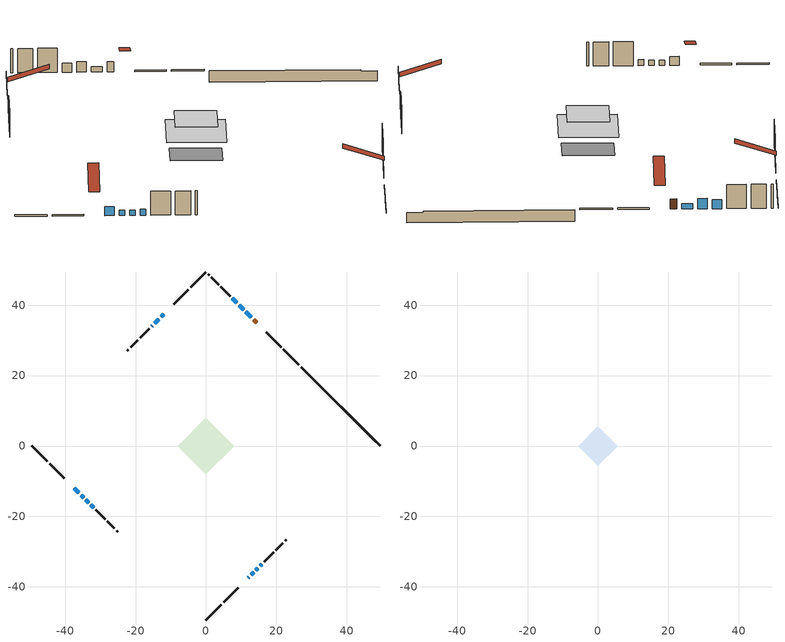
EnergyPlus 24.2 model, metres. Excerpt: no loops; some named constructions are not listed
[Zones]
conditioned space
 floor adiabatic (AdiabaticFloorConstruction): -7.96,0 0,7.96 7.96,0 0,-7.96 z2.82
 floor foundation (Slab1 construction): -5.6,1.36 -1.36,5.6 5.6,-1.36 1.36,-5.6 z-1.98
 wall outside (RimJoist1 construction): 0,-49.42 4.36,-45.06 / -49.42,0 -45.06,-4.36 / 0,49.42 -4.36,45.06 / 26.35,23.07 21.98,27.44 z0.38:0.68
 wall outside (RimJoist2 construction): 5.02,-44.4 9.22,-40.2 / -44.4,-5.02 -40.2,-9.22 / -5.02,44.4 -9.22,40.2 / 21.33,28.09 17.12,32.3 z0.38:0.68
 wall outside (AdiabaticWallConstruction 1): 14.36,35.06 13.49,35.93 z0.38:2.41
 wall outside (AdiabaticWallConstruction): 12.84,36.59 11.36,38.06 / 14.17,-35.26 14.71,-34.72 / -35.5,-13.92 -34.76,-14.66 / -34.1,-15.32 -33.37,-16.06 z0.38:1.4; -11.99,37.43 -12.71,36.71 z0.38:1.96; 11.99,-37.43 12.21,-37.21 / -37.43,-11.99 -36.15,-13.27 / 8.77,40.65 7.5,41.93 / -15.24,34.18 -15.46,33.96 z0.38:2.16; 12.86,-36.56 13.51,-35.91 z0.38:1.35; 10.7,38.72 9.43,39.99 z0.38:2.46; -13.36,36.06 -14.59,34.83 z0.38:0.94; -32.71,-16.71 -31.94,-17.48 / 15.36,-34.06 15.9,-33.52 z0.38:1.6
 wall outside (Wall1 construction): 16.55,-32.87 19.18,-30.24 / -31.29,-18.14 -28.66,-20.76 / -16.11,33.31 -18.74,30.68 / 6.84,42.58 4.21,45.21 z0.38:5.26
 wall outside (Wall2 construction): 19.83,-29.59 21.84,-27.58 / -28.01,-21.42 -26,-23.42 / -19.4,30.03 -21.4,28.02 / 3.56,45.86 1.56,47.87 z0.38:5.26
 wall outside (Wall3 construction): 22.49,-26.93 22.74,-26.69 / -25.35,-24.08 -25.1,-24.32 / -22.05,27.37 -22.3,27.12 / 0.9,48.52 0.66,48.76 z0.38:5.26
 wall foundation (FoundationWall1 construction): 27.01,22.42,-1.98 27.01,22.42,0.38 47.18,2.24,0.38 47.18,2.24,0.08 49.42,0,0.08 49.42,0,-1.98
 window (WindowConstruction): 12.84,36.59 11.36,38.06 z0.38:1.39
 window (WindowConstruction 6): -11.99,37.43 -12.71,36.71 z0.38:1.96
 window (WindowConstruction 7): 11.99,-37.43 12.21,-37.22 z0.38:2.16
 window (WindowConstruction 8): 12.86,-36.56 13.51,-35.91 z0.38:1.35
 window (WindowConstruction 9): -37.43,-11.99 -36.15,-13.27 z0.38:2.16
 window (WindowConstruction 10): 10.7,38.72 9.43,39.99 z0.38:2.46
 window (WindowConstruction 13): -13.37,36.06 -14.59,34.84 z0.38:0.94
 window (WindowConstruction 1): 14.17,-35.25 14.7,-34.72 z0.38:1.39
 window (WindowConstruction 2): -35.5,-13.92 -34.76,-14.66 z0.38:1.39
 window (WindowConstruction 3): -34.1,-15.32 -33.37,-16.05 z0.38:1.39
 window (WindowConstruction 11): -32.71,-16.71 -31.94,-17.48 z0.38:1.6
 window (WindowConstruction 12): 15.36,-34.06 15.9,-33.52 z0.38:1.6
 window (WindowConstruction 4): 8.77,40.65 7.5,41.93 z0.38:2.16
 window (WindowConstruction 5): -15.24,34.18 -15.46,33.96 z0.38:2.16
 door (Door): 14.36,35.06 13.49,35.93 z0.38:2.41
 ceiling adiabatic (AdiabaticFloorConstruction): 0,-7.96 7.96,0 0,7.96 -7.96,0 z2.82
attic - vented
 floor to conditioned space (Floor1 construction Reversed): -5.66,0 0,5.66 5.66,0 0,-5.66 z5.26
 roof outside (Roof1 construction): 11.33,-38.09,5.26 5.82,-32.58,7.85 4.37,-34.03,7.85 9.88,-39.54,5.26; -38.09,-11.33,5.26 -32.58,-5.82,7.85 -34.03,-4.37,7.85 -39.54,-9.88,5.26; -11.33,38.09,5.26 -5.82,32.58,7.85 -4.37,34.03,7.85 -9.88,39.54,5.26; 15.02,34.41,5.26 9.51,28.9,7.85 10.96,27.44,7.85 16.47,32.95,5.26
[Material] Roughness=Rough; Thermal Absorptance=0.9
Name | Thickness {m} | Conductivity {W/m-K} | Density {kg/m3} | Specific Heat {J/kg-K} | Solar Absorptance | Visible Absorptance
ceiling loosefill ins | 0.254 | 0.0480833 | 16.02 | 1046.75 | 0.7 | 0.7
ceiling stud and cavity | 0.1397 | 0.131136 | 65.682 | 1177.47 | 0.7 | 0.7
gypsum board | 0.0127 | 0.160291 | 801 | 837.4 | 0.6 | 0.6
[Construction]
Floor1 construction: ceiling loosefill ins, ceiling stud and cavity, gypsum board
[EnergyManagementSystem:OutputVariable] Type of Data in Variable=Summed; Update Frequency=ZoneTimestep; Units=J
Name | EMS Variable | EMS Program or Subroutine
Energy Management System Output Variable 16 | loads_htg_slabs | component_loads_program
Energy Management System Output Variable 17 | loads_htg_internal_mass | component_loads_program
Energy Management System Output Variable 18 | loads_htg_infil | component_loads_program
Energy Management System Output Variable 19 | loads_htg_natvent | component_loads_program
Energy Management System Output Variable 20 | loads_htg_mechvent | component_loads_program
Energy Management System Output Variable 21 | loads_htg_whf | component_loads_program
Energy Management System Output Variable 22 | loads_htg_ducts | component_loads_program
Energy Management System Output Variable 23 | loads_htg_intgains | component_loads_program
Energy Management System Output Variable 24 | loads_htg_lighting | component_loads_program
Energy Management System Output Variable 25 | loads_clg_roofs | component_loads_program
Energy Management System Output Variable 26 | loads_clg_ceilings | component_loads_program
Energy Management System Output Variable 27 | loads_clg_walls | component_loads_program
Energy Management System Output Variable 28 | loads_clg_rim_joists | component_loads_program
Energy Management System Output Variable 29 | loads_clg_foundation_walls | component_loads_program
Energy Management System Output Variable 30 | loads_clg_doors | component_loads_program
Energy Management System Output Variable 31 | loads_clg_windows_conduction | component_loads_program
Energy Management System Output Variable 32 | loads_clg_windows_solar | component_loads_program
Energy Management System Output Variable 33 | loads_clg_skylights_conduction | component_loads_program
Energy Management System Output Variable 34 | loads_clg_skylights_solar | component_loads_program
Energy Management System Output Variable 35 | loads_clg_floors | component_loads_program
Energy Management System Output Variable 36 | loads_clg_slabs | component_loads_program
Energy Management System Output Variable 37 | loads_clg_internal_mass | component_loads_program
Energy Management System Output Variable 38 | loads_clg_infil | component_loads_program
Energy Management System Output Variable 39 | loads_clg_natvent | component_loads_program
Energy Management System Output Variable 40 | loads_clg_mechvent | component_loads_program
Energy Management System Output Variable 41 | loads_clg_whf | component_loads_program
Energy Management System Output Variable 42 | loads_clg_ducts | component_loads_program
Energy Management System Output Variable 43 | loads_clg_intgains | component_loads_program
Energy Management System Output Variable 44 | loads_clg_lighting | component_loads_program
Energy Management System Output Variable 45 | loads_htg_tot | total_loads_program
Energy Management System Output Variable 46 | loads_clg_tot | total_loads_program
[Schedule:Day:Interval]
interior lighting schedule day: No, 01:00, 0.108182, 04:00, 0.0901515, 05:00, 0.0991667, 06:00, 0.162273, 07:00, 0.270455, 08:00, 0.342576, 10:00, 0.369621, 11:00, 0.351591, 12:00, 0.333561, 13:00, 0.324545, 14:00, 0.31553, 15:00, 0.333561, 16:00, 0.369621, 17:00, 0.450758, 18:00, 0.585985, 19:00, 0.775303, 20:00, 0.955606, 21:00, 0.991667, 22:00, 0.712197, 23:00, 0.360606, 24:00, 0.162273
interior lighting schedule day 1: No, 01:00, 0.100909, 04:00, 0.0840909, 05:00, 0.0925, 06:00, 0.151364, 07:00, 0.252273, 08:00, 0.319545, 10:00, 0.344773, 11:00, 0.327955, 12:00, 0.311136, 13:00, 0.302727, 14:00, 0.294318, 15:00, 0.311136, 16:00, 0.344773, 17:00, 0.420455, 18:00, 0.546591, 19:00, 0.723182, 20:00, 0.891364, 21:00, 0.925, 22:00, 0.664318, 23:00, 0.336364, 24:00, 0.151364
interior lighting schedule day 2: No, 01:00, 0.0927273, 04:00, 0.0772727, 05:00, 0.085, 06:00, 0.139091, 07:00, 0.231818, 08:00, 0.293636, 10:00, 0.316818, 11:00, 0.301364, 12:00, 0.285909, 13:00, 0.278182, 14:00, 0.270455, 15:00, 0.285909, 16:00, 0.316818, 17:00, 0.386364, 18:00, 0.502273, 19:00, 0.664545, 20:00, 0.819091, 21:00, 0.85, 22:00, 0.610455, 23:00, 0.309091, 24:00, 0.139091
interior lighting schedule day 3: No, 01:00, 0.0845455, 04:00, 0.0704545, 05:00, 0.0775, 06:00, 0.126818, 07:00, 0.211364, 08:00, 0.267727, 10:00, 0.288864, 11:00, 0.274773, 12:00, 0.260682, 13:00, 0.253636, 14:00, 0.246591, 15:00, 0.260682, 16:00, 0.288864, 17:00, 0.352273, 18:00, 0.457955, 19:00, 0.605909, 20:00, 0.746818, 21:00, 0.775, 22:00, 0.556591, 23:00, 0.281818, 24:00, 0.126818
interior lighting schedule day 4: No, 01:00, 0.0763636, 04:00, 0.0636364, 05:00, 0.07, 06:00, 0.114545, 07:00, 0.190909, 08:00, 0.241818, 10:00, 0.260909, 11:00, 0.248182, 12:00, 0.235455, 13:00, 0.229091, 14:00, 0.222727, 15:00, 0.235455, 16:00, 0.260909, 17:00, 0.318182, 18:00, 0.413636, 19:00, 0.547273, 20:00, 0.674545, 21:00, 0.7, 22:00, 0.502727, 23:00, 0.254545, 24:00, 0.114545
interior lighting schedule day 5: No, 01:00, 0.0727273, 04:00, 0.0606061, 05:00, 0.0666667, 06:00, 0.109091, 07:00, 0.181818, 08:00, 0.230303, 10:00, 0.248485, 11:00, 0.236364, 12:00, 0.224242, 13:00, 0.218182, 14:00, 0.212121, 15:00, 0.224242, 16:00, 0.248485, 17:00, 0.30303, 18:00, 0.393939, 19:00, 0.521212, 20:00, 0.642424, 21:00, 0.666667, 22:00, 0.478788, 23:00, 0.242424, 24:00, 0.109091
interior lighting schedule day 6: No, 01:00, 0.0745455, 04:00, 0.0621212, 05:00, 0.0683333, 06:00, 0.111818, 07:00, 0.186364, 08:00, 0.236061, 10:00, 0.254697, 11:00, 0.242273, 12:00, 0.229848, 13:00, 0.223636, 14:00, 0.217424, 15:00, 0.229848, 16:00, 0.254697, 17:00, 0.310606, 18:00, 0.403788, 19:00, 0.534242, 20:00, 0.658485, 21:00, 0.683333, 22:00, 0.490758, 23:00, 0.248485, 24:00, 0.111818
interior lighting schedule day 7: No, 01:00, 0.08, 04:00, 0.0666667, 05:00, 0.0733333, 06:00, 0.12, 07:00, 0.2, 08:00, 0.253333, 10:00, 0.273333, 11:00, 0.26, 12:00, 0.246667, 13:00, 0.24, 14:00, 0.233333, 15:00, 0.246667, 16:00, 0.273333, 17:00, 0.333333, 18:00, 0.433333, 19:00, 0.573333, 20:00, 0.706667, 21:00, 0.733333, 22:00, 0.526667, 23:00, 0.266667, 24:00, 0.12
interior lighting schedule day 8: No, 01:00, 0.0890909, 04:00, 0.0742424, 05:00, 0.0816667, 06:00, 0.133636, 07:00, 0.222727, 08:00, 0.282121, 10:00, 0.304394, 11:00, 0.289545, 12:00, 0.274697, 13:00, 0.267273, 14:00, 0.259848, 15:00, 0.274697, 16:00, 0.304394, 17:00, 0.371212, 18:00, 0.482576, 19:00, 0.638485, 20:00, 0.78697, 21:00, 0.816667, 22:00, 0.586515, 23:00, 0.29697, 24:00, 0.133636
interior lighting schedule day 9: No, 01:00, 0.0972727, 04:00, 0.0810606, 05:00, 0.0891667, 06:00, 0.145909, 07:00, 0.243182, 08:00, 0.30803, 10:00, 0.332348, 11:00, 0.316136, 12:00, 0.299924, 13:00, 0.291818, 14:00, 0.283712, 15:00, 0.299924, 16:00, 0.332348, 17:00, 0.405303, 18:00, 0.526894, 19:00, 0.697121, 20:00, 0.859242, 21:00, 0.891667, 22:00, 0.640379, 23:00, 0.324242, 24:00, 0.145909
interior lighting schedule day 10: No, 01:00, 0.105455, 04:00, 0.0878788, 05:00, 0.0966667, 06:00, 0.158182, 07:00, 0.263636, 08:00, 0.333939, 10:00, 0.360303, 11:00, 0.342727, 12:00, 0.325152, 13:00, 0.316364, 14:00, 0.307576, 15:00, 0.325152, 16:00, 0.360303, 17:00, 0.439394, 18:00, 0.571212, 19:00, 0.755758, 20:00, 0.931515, 21:00, 0.966667, 22:00, 0.694242, 23:00, 0.351515, 24:00, 0.158182
interior lighting schedule day 11: No, 01:00, 0.109091, 04:00, 0.0909091, 05:00, 0.1, 06:00, 0.163636, 07:00, 0.272727, 08:00, 0.345455, 10:00, 0.372727, 11:00, 0.354545, 12:00, 0.336364, 13:00, 0.327273, 14:00, 0.318182, 15:00, 0.336364, 16:00, 0.372727, 17:00, 0.454545, 18:00, 0.590909, 19:00, 0.781818, 20:00, 0.963636, 21:00, 1, 22:00, 0.718182, 23:00, 0.363636, 24:00, 0.163636
interior lighting schedule default day; occupants schedule default day; clothes dryer schedule default day; cooking range schedule default day; mech vent bath fan 0 schedule default day; mech vent range fan 0 schedule default day; misc plug loads schedule default day; general water use schedule default day; heating setpoint default day; cooling setpoint default day; clothes dryer exhaust 0 schedule default day; cooling season schedule day; cooling season schedule day 2; cooling season schedule default day; exterior lighting schedule default day; natural vent schedule default day: No, 24:00, 0
occupants schedule day: No, 05:00, 0.426829, 06:00, 0.719512, 07:00, 1, 08:00, 0.670732, 09:00, 0.329268, 14:00, 0.170732, 15:00, 0.231707, 16:00, 0.329268, 17:00, 0.5, 18:00, 0.670732, 19:00, 0.829268, 21:00, 1, 22:00, 0.853659, 23:00, 0.646341, 24:00, 0.426829
clothes dryer schedule day; clothes dryer exhaust 0 schedule day: No, 01:00, 0.123457, 02:00, 0.0740741, 03:00, 0.0493827, 04:00, 0.0246914, 05:00, 0.0493827, 06:00, 0.0740741, 07:00, 0.197531, 08:00, 0.395062, 09:00, 0.592593, 10:00, 0.839506, 11:00, 0.962963, 12:00, 1, 13:00, 0.91358, 14:00, 0.82716, 15:00, 0.716049, 16:00, 0.753086, 17:00, 0.679012, 18:00, 0.666667, 20:00, 0.62963, 21:00, 0.641975, 22:00, 0.666667, 23:00, 0.54321, 24:00, 0.296296
cooking range schedule day: No, 05:00, 0.0597015, 06:00, 0.11194, 07:00, 0.171642, 08:00, 0.291045, 11:00, 0.343284, 12:00, 0.402985, 13:00, 0.462687, 14:00, 0.343284, 15:00, 0.291045, 16:00, 0.402985, 17:00, 0.567164, 18:00, 1, 19:00, 0.850746, 20:00, 0.432836, 21:00, 0.291045, 22:00, 0.231343, 23:00, 0.171642, 24:00, 0.11194
mech vent bath fan 0 schedule day: No, 07:00, 0, 08:00, 1, 09:00, 0.2, 24:00, 0
mech vent range fan 0 schedule day: No, 18:00, 0, 19:00, 1, 20:00, 0.2, 24:00, 0
misc plug loads schedule day: No, 06:00, 0.705882, 07:00, 0.745098, 08:00, 0.803922, 15:00, 0.823529, 16:00, 0.862745, 17:00, 0.921569, 18:00, 0.980392, 19:00, 1, 20:00, 0.980392, 21:00, 0.941176, 22:00, 0.862745, 23:00, 0.784314, 24:00, 0.72549
general water use schedule day: No, 01:00, 0.315068, 03:00, 0.287671, 04:00, 0.342466, 05:00, 0.369863, 06:00, 0.520548, 07:00, 0.60274, 08:00, 0.534247, 10:00, 0.506849, 11:00, 0.465753, 14:00, 0.479452, 15:00, 0.534247, 16:00, 0.589041, 17:00, 0.69863, 18:00, 0.876712, 19:00, 0.890411, 20:00, 0.986301, 21:00, 1, 22:00, 0.863014, 23:00, 0.616438, 24:00, 0.465753
heating setpoint day: No, 07:00, 18, 23:00, 21, 24:00, 18
cooling setpoint day: No, 24:00, 25
cooling season schedule day 1: No, 24:00, 1
exterior lighting schedule day: No, 01:00, 0.566667, 03:00, 0.524167, 05:00, 0.495833, 06:00, 0.5525, 07:00, 0.623333, 08:00, 0.580833, 09:00, 0.439167, 10:00, 0.354167, 12:00, 0.34, 13:00, 0.354167, 14:00, 0.396667, 15:00, 0.425, 16:00, 0.495833, 17:00, 0.623333, 18:00, 0.793333, 19:00, 0.906667, 20:00, 0.963333, 21:00, 0.991667, 22:00, 0.920833, 23:00, 0.793333, 24:00, 0.665833
exterior lighting schedule day 1: No, 01:00, 0.528571, 03:00, 0.488929, 05:00, 0.4625, 06:00, 0.515357, 07:00, 0.581429, 08:00, 0.541786, 09:00, 0.409643, 10:00, 0.330357, 12:00, 0.317143, 13:00, 0.330357, 14:00, 0.37, 15:00, 0.396429, 16:00, 0.4625, 17:00, 0.581429, 18:00, 0.74, 19:00, 0.845714, 20:00, 0.898571, 21:00, 0.925, 22:00, 0.858929, 23:00, 0.74, 24:00, 0.621071
exterior lighting schedule day 10: No, 01:00, 0.552381, 03:00, 0.510952, 05:00, 0.483333, 06:00, 0.538571, 07:00, 0.607619, 08:00, 0.56619, 09:00, 0.428095, 10:00, 0.345238, 12:00, 0.331429, 13:00, 0.345238, 14:00, 0.386667, 15:00, 0.414286, 16:00, 0.483333, 17:00, 0.607619, 18:00, 0.773333, 19:00, 0.88381, 20:00, 0.939048, 21:00, 0.966667, 22:00, 0.897619, 23:00, 0.773333, 24:00, 0.649048
exterior lighting schedule day 11: No, 01:00, 0.571429, 03:00, 0.528571, 05:00, 0.5, 06:00, 0.557143, 07:00, 0.628571, 08:00, 0.585714, 09:00, 0.442857, 10:00, 0.357143, 12:00, 0.342857, 13:00, 0.357143, 14:00, 0.4, 15:00, 0.428571, 16:00, 0.5, 17:00, 0.628571, 18:00, 0.8, 19:00, 0.914286, 20:00, 0.971429, 21:00, 1, 22:00, 0.928571, 23:00, 0.8, 24:00, 0.671429
exterior lighting schedule day 2: No, 01:00, 0.485714, 03:00, 0.449286, 05:00, 0.425, 06:00, 0.473571, 07:00, 0.534286, 08:00, 0.497857, 09:00, 0.376429, 10:00, 0.303571, 12:00, 0.291429, 13:00, 0.303571, 14:00, 0.34, 15:00, 0.364286, 16:00, 0.425, 17:00, 0.534286, 18:00, 0.68, 19:00, 0.777143, 20:00, 0.825714, 21:00, 0.85, 22:00, 0.789286, 23:00, 0.68, 24:00, 0.570714
exterior lighting schedule day 3: No, 01:00, 0.442857, 03:00, 0.409643, 05:00, 0.3875, 06:00, 0.431786, 07:00, 0.487143, 08:00, 0.453929, 09:00, 0.343214, 10:00, 0.276786, 12:00, 0.265714, 13:00, 0.276786, 14:00, 0.31, 15:00, 0.332143, 16:00, 0.3875, 17:00, 0.487143, 18:00, 0.62, 19:00, 0.708571, 20:00, 0.752857, 21:00, 0.775, 22:00, 0.719643, 23:00, 0.62, 24:00, 0.520357
exterior lighting schedule day 4: No, 01:00, 0.4, 03:00, 0.37, 05:00, 0.35, 06:00, 0.39, 07:00, 0.44, 08:00, 0.41, 09:00, 0.31, 10:00, 0.25, 12:00, 0.24, 13:00, 0.25, 14:00, 0.28, 15:00, 0.3, 16:00, 0.35, 17:00, 0.44, 18:00, 0.56, 19:00, 0.64, 20:00, 0.68, 21:00, 0.7, 22:00, 0.65, 23:00, 0.56, 24:00, 0.47
exterior lighting schedule day 5: No, 01:00, 0.380952, 03:00, 0.352381, 05:00, 0.333333, 06:00, 0.371429, 07:00, 0.419048, 08:00, 0.390476, 09:00, 0.295238, 10:00, 0.238095, 12:00, 0.228571, 13:00, 0.238095, 14:00, 0.266667, 15:00, 0.285714, 16:00, 0.333333, 17:00, 0.419048, 18:00, 0.533333, 19:00, 0.609524, 20:00, 0.647619, 21:00, 0.666667, 22:00, 0.619048, 23:00, 0.533333, 24:00, 0.447619
exterior lighting schedule day 6: No, 01:00, 0.390476, 03:00, 0.36119, 05:00, 0.341667, 06:00, 0.380714, 07:00, 0.429524, 08:00, 0.400238, 09:00, 0.302619, 10:00, 0.244048, 12:00, 0.234286, 13:00, 0.244048, 14:00, 0.273333, 15:00, 0.292857, 16:00, 0.341667, 17:00, 0.429524, 18:00, 0.546667, 19:00, 0.624762, 20:00, 0.66381, 21:00, 0.683333, 22:00, 0.634524, 23:00, 0.546667, 24:00, 0.45881
exterior lighting schedule day 7: No, 01:00, 0.419048, 03:00, 0.387619, 05:00, 0.366667, 06:00, 0.408571, 07:00, 0.460952, 08:00, 0.429524, 09:00, 0.324762, 10:00, 0.261905, 12:00, 0.251429, 13:00, 0.261905, 14:00, 0.293333, 15:00, 0.314286, 16:00, 0.366667, 17:00, 0.460952, 18:00, 0.586667, 19:00, 0.670476, 20:00, 0.712381, 21:00, 0.733333, 22:00, 0.680952, 23:00, 0.586667, 24:00, 0.492381
exterior lighting schedule day 8: No, 01:00, 0.466667, 03:00, 0.431667, 05:00, 0.408333, 06:00, 0.455, 07:00, 0.513333, 08:00, 0.478333, 09:00, 0.361667, 10:00, 0.291667, 12:00, 0.28, 13:00, 0.291667, 14:00, 0.326667, 15:00, 0.35, 16:00, 0.408333, 17:00, 0.513333, 18:00, 0.653333, 19:00, 0.746667, 20:00, 0.793333, 21:00, 0.816667, 22:00, 0.758333, 23:00, 0.653333, 24:00, 0.548333
exterior lighting schedule day 9: No, 01:00, 0.509524, 03:00, 0.47131, 05:00, 0.445833, 06:00, 0.496786, 07:00, 0.560476, 08:00, 0.522262, 09:00, 0.394881, 10:00, 0.318452, 12:00, 0.305714, 13:00, 0.318452, 14:00, 0.356667, 15:00, 0.382143, 16:00, 0.445833, 17:00, 0.560476, 18:00, 0.713333, 19:00, 0.815238, 20:00, 0.86619, 21:00, 0.891667, 22:00, 0.827976, 23:00, 0.713333, 24:00, 0.59869
[Schedule:Week:Daily]
heating setpoint Week Rule - Jan1-Dec31: heating setpoint day, heating setpoint day, heating setpoint day, heating setpoint day, heating setpoint day, heating setpoint day, heating setpoint day, heating setpoint default day, heating setpoint default day, heating setpoint default day, heating setpoint default day, heating setpoint default day
cooling setpoint Week Rule - Jan1-Dec31: cooling setpoint day, cooling setpoint day, cooling setpoint day, cooling setpoint day, cooling setpoint day, cooling setpoint day, cooling setpoint day, cooling setpoint default day, cooling setpoint default day, cooling setpoint default day, cooling setpoint default day, cooling setpoint default day
clothes dryer exhaust 0 schedule Week Rule - Jan1-Dec31: clothes dryer exhaust 0 schedule day, clothes dryer exhaust 0 schedule day, clothes dryer exhaust 0 schedule day, clothes dryer exhaust 0 schedule day, clothes dryer exhaust 0 schedule day, clothes dryer exhaust 0 schedule day, clothes dryer exhaust 0 schedule day, clothes dryer exhaust 0 schedule default day, clothes dryer exhaust 0 schedule default day, clothes dryer exhaust 0 schedule default day, clothes dryer exhaust 0 schedule default day, clothes dryer exhaust 0 schedule default day
cooling season schedule Week Rule - Jan1-May26: cooling season schedule day, cooling season schedule day, cooling season schedule day, cooling season schedule day, cooling season schedule day, cooling season schedule day, cooling season schedule day, cooling season schedule default day, cooling season schedule default day, cooling season schedule default day, cooling season schedule default day, cooling season schedule default day
cooling season schedule Week Rule - May27-Jun2: cooling season schedule day, cooling season schedule day, cooling season schedule day, cooling season schedule day, cooling season schedule day, cooling season schedule day 1, cooling season schedule day 1, cooling season schedule default day, cooling season schedule default day, cooling season schedule default day, cooling season schedule default day, cooling season schedule default day
cooling season schedule Week Rule - Jun3-Aug25: cooling season schedule day 1, cooling season schedule day 1, cooling season schedule day 1, cooling season schedule day 1, cooling season schedule day 1, cooling season schedule day 1, cooling season schedule day 1, cooling season schedule default day, cooling season schedule default day, cooling season schedule default day, cooling season schedule default day, cooling season schedule default day
cooling season schedule Week Rule - Aug26-Sep1: cooling season schedule day 1, cooling season schedule day 1, cooling season schedule day 1, cooling season schedule day 1, cooling season schedule day 1, cooling season schedule day 1, cooling season schedule day 2, cooling season schedule default day, cooling season schedule default day, cooling season schedule default day, cooling season schedule default day, cooling season schedule default day
cooling season schedule Week Rule - Sep2-Dec31: cooling season schedule day 2, cooling season schedule day 2, cooling season schedule day 2, cooling season schedule day 2, cooling season schedule day 2, cooling season schedule day 2, cooling season schedule day 2, cooling season schedule default day, cooling season schedule default day, cooling season schedule default day, cooling season schedule default day, cooling season schedule default day
exterior lighting schedule Week Rule - Sep2-Sep29: exterior lighting schedule day 8, exterior lighting schedule day 8, exterior lighting schedule day 8, exterior lighting schedule day 8, exterior lighting schedule day 8, exterior lighting schedule day 8, exterior lighting schedule day 8, exterior lighting schedule default day, exterior lighting schedule default day, exterior lighting schedule default day, exterior lighting schedule default day, exterior lighting schedule default day
exterior lighting schedule Week Rule - Sep30-Oct6: exterior lighting schedule day 8, exterior lighting schedule day 9, exterior lighting schedule day 9, exterior lighting schedule day 9, exterior lighting schedule day 9, exterior lighting schedule day 9, exterior lighting schedule day 9, exterior lighting schedule default day, exterior lighting schedule default day, exterior lighting schedule default day, exterior lighting schedule default day, exterior lighting schedule default day
exterior lighting schedule Week Rule - Oct7-Oct27: exterior lighting schedule day 9, exterior lighting schedule day 9, exterior lighting schedule day 9, exterior lighting schedule day 9, exterior lighting schedule day 9, exterior lighting schedule day 9, exterior lighting schedule day 9, exterior lighting schedule default day, exterior lighting schedule default day, exterior lighting schedule default day, exterior lighting schedule default day, exterior lighting schedule default day
exterior lighting schedule Week Rule - Oct28-Nov3: exterior lighting schedule day 9, exterior lighting schedule day 9, exterior lighting schedule day 9, exterior lighting schedule day 9, exterior lighting schedule day 10, exterior lighting schedule day 10, exterior lighting schedule day 10, exterior lighting schedule default day, exterior lighting schedule default day, exterior lighting schedule default day, exterior lighting schedule default day, exterior lighting schedule default day
exterior lighting schedule Week Rule - Nov4-Nov24: exterior lighting schedule day 10, exterior lighting schedule day 10, exterior lighting schedule day 10, exterior lighting schedule day 10, exterior lighting schedule day 10, exterior lighting schedule day 10, exterior lighting schedule day 10, exterior lighting schedule default day, exterior lighting schedule default day, exterior lighting schedule default day, exterior lighting schedule default day, exterior lighting schedule default day
exterior lighting schedule Week Rule - Nov25-Dec1: exterior lighting schedule day 10, exterior lighting schedule day 10, exterior lighting schedule day 10, exterior lighting schedule day 10, exterior lighting schedule day 10, exterior lighting schedule day 10, exterior lighting schedule day 11, exterior lighting schedule default day, exterior lighting schedule default day, exterior lighting schedule default day, exterior lighting schedule default day, exterior lighting schedule default day
exterior lighting schedule Week Rule - Dec2-Dec31: exterior lighting schedule day 11, exterior lighting schedule day 11, exterior lighting schedule day 11, exterior lighting schedule day 11, exterior lighting schedule day 11, exterior lighting schedule day 11, exterior lighting schedule day 11, exterior lighting schedule default day, exterior lighting schedule default day, exterior lighting schedule default day, exterior lighting schedule default day, exterior lighting schedule default day
natural vent schedule Week Rule - Jan1-Dec31: natural vent schedule default day, natural vent schedule default day, natural vent schedule default day, natural vent schedule default day, natural vent schedule default day, natural vent schedule default day, natural vent schedule default day, natural vent schedule default day, natural vent schedule default day, natural vent schedule default day, natural vent schedule default day, natural vent schedule default day
[Schedule:Year]
heating setpoint: heating setpoint Week Rule - Jan1-Dec31, 1, 1, 12, 31
cooling setpoint: cooling setpoint Week Rule - Jan1-Dec31, 1, 1, 12, 31
clothes dryer exhaust 0 schedule: clothes dryer exhaust 0 schedule Week Rule - Jan1-Dec31, 1, 1, 12, 31
cooling season schedule: cooling season schedule Week Rule - Jan1-May26, 1, 1, 5, 26, cooling season schedule Week Rule - May27-Jun2, 5, 27, 6, 2, cooling season schedule Week Rule - Jun3-Aug25, 6, 3, 8, 25, cooling season schedule Week Rule - Aug26-Sep1, 8, 26, 9, 1, cooling season schedule Week Rule - Sep2-Dec31, 9, 2, 12, 31
natural vent schedule: natural vent schedule Week Rule - Jan1-Dec31, 1, 1, 12, 31
